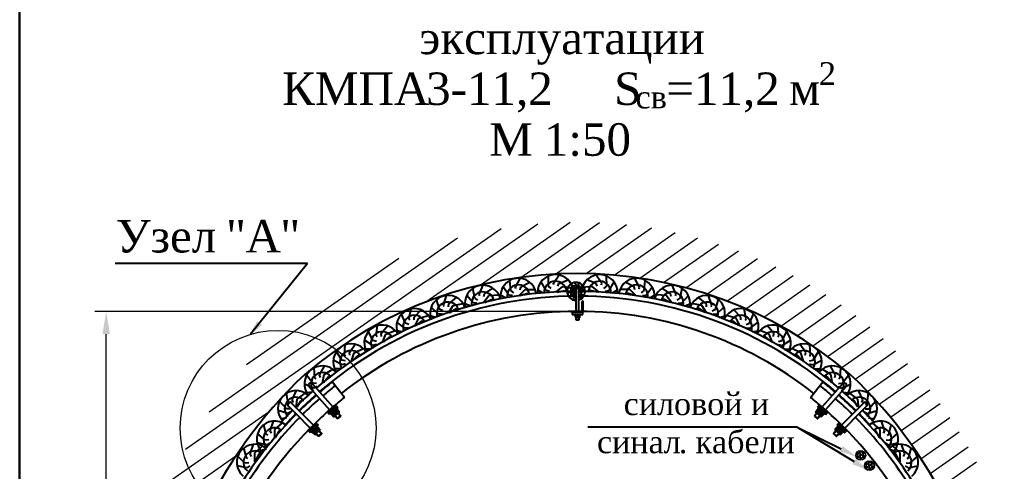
# Model space of a CAD drawing. Header units: millimetres. Extents: x -46762 to 217101, y -107409 to 31524.
# Drawn here: x 191901 to 197293, y -53381 to -50874 of the extents above; entities that cross this region are included whole.
import ezdxf

# ---------------------------------------------------------------- set-up
doc = ezdxf.new("R2010")
doc.units = ezdxf.units.MM
for name, color, linetype in [('АП-112_22', 5, 'Continuous'), ('Д_Распорка', 7, 'Continuous'), ('Контур_112', 252, 'Continuous'), ('М16_Гайка_Конт', 7, 'Continuous'), ('М16_Планка', 7, 'Continuous'), ('М24_Гайка', 7, 'Continuous'), ('М24_Планка', 7, 'Continuous'), ('СКО', 7, 'Continuous'), ('Ско_М16_СВП-22', 7, 'Continuous'), ('Ско_М24', 5, 'Continuous'), ('Уголок_63х63', 7, 'Continuous')]:
    doc.layers.add(name, color=color, linetype=linetype)
doc.styles.get("Standard").update_dxf_attribs({"font": 'TIMES.TTF'})

msp = doc.modelspace()

# ---------------------------------------------------------------- hatches: boundary and pattern name
at = {"layer": 'М16_Гайка_Конт'}
h = msp.add_hatch(color=253, dxfattribs=at)
h.paths.add_polyline_path([(195000.04, -52511.82, -0.2671715), (195006.73, -52511.82), (195006.74, -52511.83), (195006.74, -52524.16), (195006.73, -52524.17, -0.2671715), (195000.04, -52524.17)])
h.paths.add_polyline_path([(194986.64, -52511.82, -0.1333621), (195000.04, -52511.82), (195000.04, -52524.17, -0.1333621), (194986.64, -52524.17)])
h.paths.add_polyline_path([(194979.94, -52511.83), (194979.95, -52511.82, -0.2671715), (194986.64, -52511.82), (194986.64, -52524.17, -0.2671715), (194979.95, -52524.17), (194979.94, -52524.16)])
h.paths.add_polyline_path([(194983.29, -52509.9), (194993.34, -52509.9), (194993.34, -52510.93, 0.0663872), (194986.64, -52511.82, 0.2671715), (194979.95, -52511.82)])
h.paths.add_polyline_path([(194993.34, -52509.9), (195003.39, -52509.9), (195006.73, -52511.82, 0.2671715), (195000.04, -52511.82, 0.0663872), (194993.34, -52510.93)])
h.paths.add_polyline_path([(194993.34, -52525.06, 0.0663872), (195000.04, -52524.17, 0.2671715), (195006.73, -52524.17), (195003.39, -52526.09), (194993.34, -52526.09)])
h.paths.add_polyline_path([(194979.95, -52524.17, 0.2671715), (194986.64, -52524.17, 0.0663872), (194993.34, -52525.06), (194993.34, -52526.09), (194983.29, -52526.09)])
at = {"layer": 'М24_Гайка'}
for points in [[(193661.08, -53037.35), (193656.2, -53038.34), (193632.52, -53059.23), (193630.93, -53063.96), (193641.8, -53076.27), (193646.69, -53075.29), (193670.36, -53054.39), (193671.95, -53049.67)], [(196325.58, -53037.35), (196330.47, -53038.34), (196354.15, -53059.23), (196355.73, -53063.96), (196344.86, -53076.27), (196339.98, -53075.29), (196316.3, -53054.39), (196314.71, -53049.67)], [(193553.55, -53136.07), (193548.73, -53137.34), (193526.32, -53159.59), (193525.02, -53164.4), (193536.59, -53176.06), (193541.41, -53174.78), (193563.82, -53152.53), (193565.12, -53147.72)], [(196433.12, -53136.07), (196437.94, -53137.34), (196460.34, -53159.59), (196461.65, -53164.4), (196450.07, -53176.06), (196445.25, -53174.78), (196422.85, -53152.53), (196421.54, -53147.72)]]:
    msp.add_hatch(color=253, dxfattribs=at).paths.add_polyline_path(points)
at = {"layer": 'М24_Планка'}
for points in [[(193652.33, -53012.78), (193607.64, -53052.22), (193619.29, -53065.41), (193663.98, -53025.98)], [(196334.34, -53012.78), (196379.02, -53052.22), (196367.38, -53065.41), (196322.69, -53025.98)], [(193543.36, -53112.05), (193501.08, -53154.05), (193513.48, -53166.54), (193555.77, -53124.54)], [(196443.3, -53112.05), (196485.59, -53154.05), (196473.19, -53166.54), (196430.9, -53124.54)]]:
    msp.add_hatch(color=7, dxfattribs=at).paths.add_polyline_path(points)

# ---------------------------------------------------------------- linework, layer by layer
at = {"color": 7, "lineweight": 30}
msp.add_line((191900.51, -43586.57), (191900.51, -61406.57), dxfattribs=at)
at = {"color": 7, "lineweight": 0}
for p, q in [((192819.84, -53257.94), (194569.9, -52032.54)), ((194153.28, -52440.54), (194772.85, -52006.71)), ((194453.1, -52346.88), (194952.07, -51997.5)), ((194679.86, -52304.38), (195114.5, -52000.04)), ((194871.76, -52286.29), (195264.1, -52011.57)), ((195041.66, -52283.6), (195403.39, -52030.32)), ((192951.6, -53049.4), (194328.5, -52085.29)), ((195195.8, -52291.95), (195534.06, -52055.1)), ((195337.78, -52308.81), (195657.34, -52085.06)), ((195469.91, -52332.57), (195774.15, -52119.54)), ((193158.77, -52788.06), (194002.16, -52197.52)), ((195593.75, -52362.14), (195885.19, -52158.07)), ((195710.45, -52396.71), (195991.01, -52200.25)), ((195820.84, -52435.69), (196092.05, -52245.78)), ((195925.57, -52478.63), (196188.67, -52294.41)), ((196025.16, -52525.18), (196281.16, -52345.93)), ((196120.01, -52575.04), (196369.76, -52400.16)), ((196210.46, -52627.99), (196454.68, -52456.98)), ((194962.09, -52493.9), (192318.72, -52493.9)), ((196296.75, -52683.84), (196536.08, -52516.26)), ((196379.12, -52742.45), (196614.11, -52577.91)), ((192381.22, -55498.1), (192381.22, -52618.9)), ((196457.75, -52803.67), (196687.44, -52642.84)), ((196531.55, -52868.27), (196756.06, -52711.07)), ((196600.11, -52936.55), (196821.83, -52781.29)), ((196665.55, -53007.01), (196884.81, -52853.47)), ((196727.91, -53079.62), (196945.02, -52927.59)), ((196787.24, -53154.35), (197002.48, -53003.64)), ((192724.53, -53440.96), (193284.78, -53048.67)), ((196843.55, -53231.2), (197057.21, -53081.6)), ((196896.85, -53310.16), (197109.2, -53161.47)), ((196535.27, -53287.97), (196568.95, -53264.38)), ((196588.49, -53301.5), (196538.41, -53278.15)), ((196538.65, -53304.98), (196583.78, -53273.38)), ((196547.88, -53314.7), (196544.05, -53270.94)), ((196589.55, -53284.48), (196550.77, -53266.4)), ((196564.19, -53318.99), (196559.37, -53263.88)), ((196579.62, -53313.28), (196575.56, -53266.83)), ((196947.14, -53391.23), (197158.44, -53243.27)), ((192652.26, -53607.84), (193100.35, -53294.09)), ((196578.28, -53314.25), (196535.2, -53294.17)), ((196550.4, -53316.13), (196590.24, -53288.24)), ((196583.6, -53345.2), (196617.29, -53321.61)), ((196586.98, -53362.21), (196632.12, -53330.61)), ((196596.21, -53371.93), (196592.38, -53328.17)), ((196637.88, -53341.7), (196599.11, -53323.63)), ((196612.52, -53376.22), (196607.7, -53321.11)), ((196627.96, -53370.51), (196623.9, -53324.06)), ((196994.39, -53474.42), (197204.92, -53327.01)), ((196626.62, -53371.48), (196583.54, -53351.4)), ((196636.82, -53358.73), (196586.75, -53335.38)), ((196598.74, -53373.36), (196638.57, -53345.47))]:
    msp.add_line(p, q, dxfattribs=at)
at = {"color": 7}
for p, q in [((193496.79, -52227.39), (192431.59, -52226.99)), ((193496.79, -52227.39), (193180.96, -52620.25)), ((196211.21, -53135.17), (195049.78, -53134.75)), ((196211.21, -53135.17), (196454.64, -53254.71)), ((196211.21, -53135.17), (196525.96, -53326.09))]:
    msp.add_line(p, q, dxfattribs=at)
msp.add_lwpolyline([(194993.34, -52493.9), (194993.34, -52494.82)])
at = {"color": 7, "lineweight": 0}
for centre, radius in [((193334.07, -53140.68), 542.49), ((196562.74, -53291.35), 27.68), ((196611.07, -53348.58), 27.68)]:
    msp.add_circle(centre, radius, dxfattribs=at)
msp.add_solid([(192360.39, -52618.9), (192402.05, -52618.9), (192381.22, -52493.9)], dxfattribs=at)
at = {"color": 7}
for points in [[(193244.62, -52567.65), (193218.64, -52546.77), (193168.98, -52635.15)], [(196462.3, -53239.9), (196446.99, -53269.51), (196543.47, -53300.65)], [(196534.61, -53311.84), (196517.32, -53340.35), (196611.47, -53377.96)]]:
    msp.add_solid(points, dxfattribs=at)
at = {"layer": 'АП-112_22', "color": 7}
for p, q in [((193701.39, -52970.55), (193633.05, -52884.47)), ((196285.27, -52970.55), (196353.62, -52884.47)), ((193375.13, -53125), (193353.45, -53105.2)), ((196611.53, -53125), (196633.21, -53105.2))]:
    msp.add_line(p, q, dxfattribs=at)
for centre, radius, start, end in [((194993.33, -54602.91), 2220.89, 90.20626, 130.6507), ((194993.33, -54602.91), 2194.37, 90.20875, 130.6475), ((194993.33, -54602.91), 2220.89, 49.3493, 89.79348), ((194993.33, -54602.91), 2194.37, 49.3525, 89.79099), ((194993.33, -54602.91), 2110, 90.2171, 128.36132), ((194993.33, -54602.91), 2110, 51.63868, 89.78263), ((195013.33, -54623.1), 2219.91, 128.44574, 130.69933), ((194973.33, -54623.1), 2219.91, 49.30067, 51.55426), ((194993.33, -54602.91), 2220.89, 131.26987, 134.70416), ((194993.33, -54602.91), 2194.37, 131.27415, 134.70234), ((195013.33, -54623.1), 2219.91, 131.31877, 134.70244), ((195013.33, -54623.1), 2193.47, 128.44574, 130.69672), ((194973.33, -54623.1), 2193.47, 49.30328, 51.55426), ((194973.33, -54623.1), 2219.91, 45.29756, 48.68123), ((194993.33, -54602.91), 2194.37, 45.29766, 48.72585), ((194993.33, -54602.91), 2220.89, 45.29584, 48.73013), ((195013.33, -54623.1), 2193.47, 131.32363, 134.7006), ((195013.33, -54623.1), 2110, 128.44574, 130.68806), ((194973.33, -54623.1), 2110, 49.31194, 51.55426), ((194973.33, -54623.1), 2193.47, 45.2994, 48.67637), ((195013.33, -54623.1), 2219.91, 135.32188, 147.68862), ((194993.33, -54602.91), 2220.89, 135.32333, 137.59433), ((194993.33, -54602.91), 2194.37, 135.32899, 137.59433), ((195013.33, -54623.1), 2110, 131.33977, 134.69449), ((194973.33, -54623.1), 2110, 45.30551, 48.66023), ((194973.33, -54623.1), 2219.91, 32.31138, 44.67812), ((194993.33, -54602.91), 2194.37, 42.40567, 44.67101), ((194993.33, -54602.91), 2220.89, 42.40567, 44.67667), ((195013.33, -54623.1), 2193.47, 135.32751, 147.68512), ((194973.33, -54623.1), 2193.47, 32.31488, 44.67249), ((195013.33, -54623.1), 2110, 135.3462, 180), ((194973.33, -54623.1), 2110, 17.54543, 44.6538)]:
    msp.add_arc(centre, radius, start, end, dxfattribs=at)
at = {"layer": 'Д_Распорка', "color": 7}
for p, q in [((194649.04, -52358.76), (194676.09, -52309.99)), ((194831.81, -52352.67), (194832.03, -52296.91)), ((194859.28, -52336.92), (194891.04, -52291.08)), ((195127.39, -52336.92), (195095.63, -52291.08)), ((195154.86, -52352.67), (195154.65, -52296.91)), ((195337.64, -52358.76), (195310.59, -52309.99)), ((194447.49, -52399.08), (194469.61, -52347.89)), ((194477.51, -52395.15), (194523.92, -52364.23)), ((194612.81, -52402.86), (194580.35, -52357.52)), ((194623.27, -52377.17), (194617.94, -52321.66)), ((194651.92, -52367.46), (194649.04, -52358.76)), ((194675.24, -52373.34), (194679.31, -52357.79)), ((194679.31, -52357.79), (194728.53, -52331.57)), ((194818.85, -52377.2), (194791.06, -52328.86)), ((194846.83, -52366.63), (194831.81, -52352.67)), ((194861.28, -52345.86), (194859.28, -52336.92)), ((194873.58, -52386.76), (194911.5, -52354.32)), ((194883.91, -52354.04), (194889.5, -52338.97)), ((194889.5, -52338.97), (194941.08, -52317.77)), ((194911.5, -52354.32), (194966.88, -52360.88)), ((194966.3, -52363.32), (194938.45, -52364.68)), ((194978.26, -52356.29), (194953.48, -52343.49)), ((194985.34, -52382.03), (194966.3, -52363.32)), ((194990.49, -52355.83), (194974.03, -52333.33)), ((194985.34, -52382.03), (194978.26, -52356.29)), ((194989.13, -52362.78), (194990.49, -52355.83)), ((195001.76, -52360.98), (194997.24, -52333.47)), ((194999.25, -52364.2), (195001.76, -52360.98)), ((195009.93, -52371.63), (195019.35, -52345.39)), ((195075.17, -52354.32), (195019.8, -52360.88)), ((195097.18, -52338.97), (195045.6, -52317.77)), ((195113.1, -52386.76), (195075.17, -52354.32)), ((195102.77, -52354.04), (195097.18, -52338.97)), ((195125.39, -52345.86), (195127.39, -52336.92)), ((195139.85, -52366.63), (195154.86, -52352.67)), ((195167.83, -52377.2), (195195.62, -52328.86)), ((195307.37, -52357.79), (195258.15, -52331.57)), ((195311.43, -52373.34), (195307.37, -52357.79)), ((195334.76, -52367.46), (195337.64, -52358.76)), ((195363.4, -52377.17), (195368.74, -52321.66)), ((195373.86, -52402.86), (195406.33, -52357.52)), ((195509.16, -52395.15), (195462.76, -52364.23)), ((195539.19, -52399.08), (195517.06, -52347.89)), ((194249.75, -52457.92), (194267.05, -52404.9)), ((194279.29, -52451.23), (194322.64, -52416.15)), ((194415.76, -52446.53), (194379.01, -52404.6)), ((194423.65, -52419.94), (194412.89, -52365.22)), ((194451.21, -52407.46), (194447.49, -52399.08)), ((194471.3, -52445.14), (194502.11, -52405.88)), ((194475, -52411.03), (194477.51, -52395.15)), ((194502.11, -52405.88), (194557.7, -52401.42)), ((194594.23, -52417.71), (194565.97, -52403.66)), ((194632.66, -52405.33), (194612.81, -52402.86)), ((194639.6, -52389.56), (194623.27, -52377.17)), ((194668.22, -52406.93), (194702.73, -52370.88)), ((194676.31, -52405.76), (194716.17, -52391.71)), ((194702.73, -52370.88), (194758.49, -52371.91)), ((194716.17, -52391.71), (194728.39, -52398.17)), ((194798.89, -52390.13), (194772.16, -52373.34)), ((194838.36, -52381.63), (194818.85, -52377.2)), ((194881.74, -52386.39), (194922.8, -52376.38)), ((194922.8, -52376.38), (194934.32, -52384.02)), ((194959.04, -52377.39), (194936.86, -52394.29)), ((194960.75, -52392.44), (194951.32, -52418.68)), ((194985.34, -52382.03), (194959.04, -52377.39)), ((194985.34, -52382.03), (194960.75, -52392.44)), ((194985.34, -52382.03), (194968.91, -52403.08)), ((194968.91, -52403.08), (194973.44, -52430.6)), ((194985.34, -52382.03), (194979.52, -52408.09)), ((194979.52, -52408.09), (194985.34, -52416.49)), ((194992.42, -52407.78), (194993.9, -52408.54)), ((195001.34, -52375.26), (195009.93, -52371.63)), ((195001.34, -52384.86), (195011.63, -52386.67)), ((195001.34, -52397.76), (195004.38, -52400.75)), ((195001.34, -52412.38), (195017.19, -52420.57)), ((195004.38, -52400.75), (195032.23, -52399.39)), ((195011.63, -52386.67), (195033.81, -52369.78)), ((195063.87, -52376.38), (195052.36, -52384.02)), ((195104.93, -52386.39), (195063.87, -52376.38)), ((195148.32, -52381.63), (195167.83, -52377.2)), ((195187.79, -52390.13), (195214.51, -52373.34)), ((195283.95, -52370.88), (195228.19, -52371.91)), ((195270.51, -52391.71), (195258.29, -52398.17)), ((195310.37, -52405.76), (195270.51, -52391.71)), ((195318.46, -52406.93), (195283.95, -52370.88)), ((195347.08, -52389.56), (195363.4, -52377.17)), ((195354.02, -52405.33), (195373.86, -52402.86)), ((195392.44, -52417.71), (195420.7, -52403.66)), ((195484.57, -52405.88), (195428.98, -52401.42)), ((195515.37, -52445.14), (195484.57, -52405.88)), ((195511.68, -52411.03), (195509.16, -52395.15)), ((195535.47, -52407.46), (195539.19, -52399.08)), ((195563.03, -52419.94), (195573.78, -52365.22)), ((195570.91, -52446.53), (195607.67, -52404.6)), ((195707.39, -52451.23), (195664.04, -52416.15)), ((195736.92, -52457.92), (195719.62, -52404.9)), ((194222.55, -52508.1), (194182.08, -52469.73)), ((194227.95, -52480.88), (194212.18, -52427.39)), ((194254.23, -52465.92), (194249.75, -52457.92)), ((194277.72, -52501.58), (194304.77, -52459.63)), ((194278.25, -52467.27), (194279.29, -52451.23)), ((194304.77, -52459.63), (194359.71, -52450.07)), ((194398.73, -52463.13), (194369.23, -52451.92)), ((194435.76, -52447.04), (194415.76, -52446.53)), ((194441.11, -52430.67), (194423.65, -52419.94)), ((194479.23, -52443.18), (194517.53, -52425.28)), ((194517.53, -52425.28), (194530.32, -52430.52)), ((195469.15, -52425.28), (195456.36, -52430.52)), ((195507.44, -52443.18), (195469.15, -52425.28)), ((195545.56, -52430.67), (195563.03, -52419.94)), ((195550.92, -52447.04), (195570.91, -52446.53)), ((195587.94, -52463.13), (195617.45, -52451.92)), ((195681.91, -52459.63), (195626.97, -52450.06)), ((195708.95, -52501.58), (195681.91, -52459.63)), ((195708.43, -52467.27), (195707.39, -52451.23)), ((195732.45, -52465.92), (195736.92, -52457.92)), ((195758.73, -52480.88), (195774.5, -52427.39)), ((195764.13, -52508.1), (195804.6, -52469.73)), ((194039.48, -52559.31), (194018.26, -52507.74)), ((194058.79, -52534.21), (194070.51, -52479.69)), ((194087.47, -52524.49), (194126.96, -52485.11)), ((194088.1, -52540.55), (194087.47, -52524.49)), ((194113.69, -52530.22), (194167.34, -52515.01)), ((194207.13, -52526.2), (194176.71, -52517.76)), ((194242.51, -52506.76), (194222.55, -52508.1)), ((194246.32, -52489.95), (194227.95, -52480.88)), ((194285.44, -52498.89), (194321.91, -52477.53)), ((194321.91, -52477.53), (194335.13, -52481.56)), ((195664.76, -52477.53), (195651.54, -52481.56)), ((195701.24, -52498.89), (195664.76, -52477.53)), ((195740.35, -52489.95), (195758.73, -52480.88)), ((195744.17, -52506.76), (195764.13, -52508.1)), ((195779.55, -52526.2), (195809.96, -52517.76)), ((195872.99, -52530.22), (195819.34, -52515.01)), ((195899.2, -52524.49), (195859.72, -52485.11)), ((195898.58, -52540.55), (195899.2, -52524.49)), ((195927.89, -52534.21), (195916.17, -52479.68)), ((195947.2, -52559.31), (195968.42, -52507.74)), ((193876.87, -52627.73), (193883.86, -52572.4)), ((193904.61, -52615.59), (193940.57, -52572.97)), ((194036.93, -52586.93), (193992.7, -52552.97)), ((194058.7, -52566.43), (194039.48, -52559.31)), ((194064.07, -52541.7), (194058.79, -52534.21)), ((194091.13, -52574.74), (194113.69, -52530.22)), ((194098.53, -52571.26), (194132.59, -52546.24)), ((194132.59, -52546.24), (194146.16, -52548.88)), ((195854.08, -52546.24), (195840.51, -52548.88)), ((195888.15, -52571.26), (195854.08, -52546.24)), ((195895.54, -52574.74), (195872.99, -52530.22)), ((195922.6, -52541.7), (195927.89, -52534.21)), ((195927.98, -52566.42), (195947.2, -52559.31)), ((195949.74, -52586.93), (195993.98, -52552.97)), ((196082.07, -52615.59), (196046.11, -52572.97)), ((196109.81, -52627.73), (196102.82, -52572.4)), ((193859.78, -52654.4), (193834.21, -52604.84)), ((193882.77, -52634.74), (193876.87, -52627.73)), ((193906.61, -52631.54), (193904.61, -52615.59)), ((193912.57, -52665.34), (193931.22, -52619.04)), ((193919.64, -52661.24), (193951.43, -52633.39)), ((193931.22, -52619.04), (193983.37, -52599.28)), ((193951.43, -52633.39), (193965.18, -52634.85)), ((194023.47, -52606.53), (193992.34, -52601.3)), ((194056.64, -52583.53), (194036.93, -52586.93)), ((195930.03, -52583.53), (195949.74, -52586.93)), ((195963.21, -52606.53), (195994.33, -52601.3)), ((196055.46, -52619.04), (196003.31, -52599.28)), ((196035.25, -52633.39), (196021.5, -52634.85)), ((196067.04, -52661.24), (196035.25, -52633.39)), ((196074.11, -52665.34), (196055.46, -52619.04)), ((196080.06, -52631.54), (196082.07, -52615.59)), ((196103.91, -52634.74), (196109.81, -52627.73)), ((196126.9, -52654.4), (196152.47, -52604.84)), ((193702.1, -52734.83), (193705.02, -52679.14)), ((193728.88, -52720.69), (193761.62, -52675.55)), ((193859.61, -52682.14), (193812.63, -52652.1)), ((193878.96, -52677.06), (193859.61, -52682.14)), ((193879.54, -52659.84), (193859.78, -52654.4)), ((196107.14, -52659.84), (196126.9, -52654.4)), ((196107.72, -52677.06), (196127.06, -52682.14)), ((196127.06, -52682.14), (196174.05, -52652.1)), ((196257.8, -52720.69), (196225.06, -52675.55)), ((196284.58, -52734.83), (196281.66, -52679.14)), ((193687.01, -52762.68), (193657.88, -52715.12)), ((193708.5, -52741.39), (193702.1, -52734.83)), ((193732.04, -52736.45), (193728.88, -52720.69)), ((193740.46, -52769.72), (193755.67, -52722.19)), ((193747.21, -52765.12), (193776.88, -52735.01)), ((193755.67, -52722.19), (193806.23, -52698.66)), ((193776.88, -52735.01), (193790.69, -52735.46)), ((193847.88, -52702.82), (193816.42, -52700.28)), ((196138.8, -52702.82), (196170.25, -52700.28)), ((196231.01, -52722.18), (196180.45, -52698.66)), ((196209.8, -52735.01), (196195.98, -52735.46)), ((196239.47, -52765.12), (196209.8, -52735.01)), ((196246.22, -52769.72), (196231.01, -52722.18)), ((196254.63, -52736.45), (196257.8, -52720.69)), ((196278.18, -52741.39), (196284.58, -52734.83)), ((196299.66, -52762.68), (196328.8, -52715.12)), ((193688.88, -52790.36), (193639.82, -52763.84)), ((193707.12, -52766.66), (193687.01, -52762.68)), ((193707.8, -52783.87), (193688.88, -52790.36)), ((196278.88, -52783.87), (196297.8, -52790.36)), ((196279.56, -52766.66), (196299.66, -52762.68)), ((196297.8, -52790.36), (196346.86, -52763.84)), ((193526.23, -52891), (193491.87, -52847.08)), ((193538.04, -52861.62), (193534.6, -52805.96)), ((193563.04, -52844.52), (193590.42, -52795.94)), ((193567.98, -52859.82), (193563.04, -52844.52)), ((193580.13, -52891.91), (193589.82, -52842.95)), ((193589.82, -52842.95), (193637.38, -52813.82)), ((193678.69, -52811.85), (193647.13, -52811.61)), ((196307.99, -52811.84), (196339.55, -52811.61)), ((196396.85, -52842.95), (196349.3, -52813.82)), ((196423.64, -52844.52), (196396.25, -52795.94)), ((196406.55, -52891.91), (196396.85, -52842.95)), ((196418.7, -52859.82), (196423.64, -52844.52)), ((196448.63, -52861.62), (196452.07, -52805.96)), ((196460.45, -52891), (196494.81, -52847.08)), ((193531.23, -52918.29), (193479.48, -52897.53)), ((193546.66, -52892.66), (193526.23, -52891)), ((193545.15, -52867.41), (193538.04, -52861.62)), ((193586.31, -52886.57), (193612.36, -52853.28)), ((193612.36, -52853.28), (193626.13, -52852.16)), ((196374.32, -52853.28), (196360.54, -52852.16)), ((196400.36, -52886.57), (196374.32, -52853.28)), ((196440.02, -52892.66), (196460.45, -52891)), ((196441.52, -52867.41), (196448.63, -52861.62)), ((196455.44, -52918.29), (196507.2, -52897.53)), ((193388.93, -53002.38), (193380.82, -52947.21)), ((193412.4, -52983.24), (193435.59, -52932.52)), ((193438.96, -52979.42), (193483.89, -52946.38)), ((193523.56, -52940.8), (193492.18, -52944.16)), ((193549.29, -52909.69), (193531.23, -52918.29)), ((196437.38, -52909.69), (196455.44, -52918.29)), ((196463.12, -52940.8), (196494.5, -52944.16)), ((196547.72, -52979.42), (196502.79, -52946.38)), ((196574.28, -52983.23), (196551.09, -52932.52)), ((196597.74, -53002.38), (196605.86, -52947.21)), ((193379.64, -53032.65), (193341.7, -52991.78)), ((193396.51, -53007.55), (193388.93, -53002.38)), ((193418.61, -52998.06), (193412.4, -52983.24)), ((193433.42, -53029.02), (193438.96, -52979.42)), ((193439.13, -53023.17), (193462.28, -52987.8)), ((193462.28, -52987.8), (193475.91, -52985.53)), ((196524.4, -52987.8), (196510.76, -52985.53)), ((196547.54, -53023.17), (196524.4, -52987.8)), ((196553.25, -53029.02), (196547.72, -52979.42)), ((196568.07, -52998.06), (196574.28, -52983.23)), ((196590.17, -53007.55), (196597.74, -53002.38)), ((196607.04, -53032.65), (196644.98, -52991.78)), ((193386.92, -53059.42), (193333.6, -53043.1)), ((193400.13, -53032.59), (193379.64, -53032.65)), ((193404.2, -53049.33), (193386.92, -53059.42)), ((196582.48, -53049.33), (196599.75, -53059.42)), ((196586.55, -53032.59), (196607.04, -53032.65)), ((196599.75, -53059.42), (196653.08, -53043.1)), ((193290.12, -53154.62), (193308.53, -53101.99)), ((193316.21, -53148.37), (193357.9, -53111.33)), ((193381.17, -53082.5), (193350.19, -53088.49)), ((196605.5, -53082.5), (196636.49, -53088.49)), ((196670.47, -53148.37), (196628.78, -53111.33)), ((196696.56, -53154.62), (196678.15, -53101.99)), ((193262.05, -53206.85), (193220.51, -53169.66)), ((193268.52, -53175.85), (193255.34, -53121.66)), ((193297.67, -53168.81), (193290.12, -53154.62)), ((193315.28, -53198.27), (193316.21, -53148.37)), ((193320.42, -53191.92), (193340.21, -53154.57)), ((193340.21, -53154.57), (193353.57, -53151.05)), ((196646.47, -53154.57), (196633.1, -53151.04)), ((196666.25, -53191.92), (196646.47, -53154.57)), ((196671.4, -53198.27), (196670.47, -53148.37)), ((196689.01, -53168.81), (196696.56, -53154.62)), ((196718.16, -53175.85), (196731.33, -53121.66)), ((196724.62, -53206.85), (196766.17, -53169.66)), ((193271.78, -53232.84), (193217.18, -53221.5)), ((193282.46, -53204.9), (193262.05, -53206.85)), ((193276.54, -53180.3), (193268.52, -53175.85)), ((193288.05, -53221.2), (193271.78, -53232.84)), ((196698.63, -53221.2), (196714.89, -53232.84)), ((196704.22, -53204.9), (196724.62, -53206.85)), ((196710.14, -53180.3), (196718.16, -53175.85)), ((196714.89, -53232.84), (196769.5, -53221.5)), ((193158.06, -53304.04), (193144.88, -53249.85)), ((193179.66, -53282.81), (193198.07, -53230.17)), ((193204.82, -53326.46), (193205.75, -53276.56)), ((193205.75, -53276.56), (193247.44, -53239.52)), ((193229.75, -53282.76), (193243.11, -53279.23)), ((193268.19, -53256.34), (193237.88, -53265.17)), ((196718.49, -53256.34), (196748.79, -53265.17)), ((196780.93, -53276.56), (196739.24, -53239.52)), ((196756.93, -53282.76), (196743.57, -53279.23)), ((196781.86, -53326.46), (196780.93, -53276.56)), ((196807.02, -53282.81), (196788.61, -53230.17)), ((196828.62, -53304.04), (196841.79, -53249.85)), ((193151.59, -53335.04), (193110.05, -53297.84)), ((193172, -53333.09), (193151.59, -53335.04)), ((193166.07, -53308.49), (193158.06, -53304.04)), ((193187.21, -53297), (193179.66, -53282.81)), ((193209.96, -53320.11), (193229.75, -53282.76)), ((196776.71, -53320.11), (196756.93, -53282.76)), ((196799.47, -53297), (196807.02, -53282.81)), ((196814.68, -53333.09), (196835.08, -53335.04)), ((196820.6, -53308.49), (196828.62, -53304.04)), ((196835.08, -53335.04), (196876.63, -53297.84)), ((193161.32, -53361.02), (193106.72, -53349.69)), ((193177.59, -53349.38), (193161.32, -53361.02)), ((196809.09, -53349.38), (196825.36, -53361.02)), ((196825.36, -53361.02), (196879.96, -53349.69))]:
    msp.add_line(p, q, dxfattribs=at)
for centre, radius, start, end in [((194665.8, -52409.46), 100, 9.51705, 187.05385), ((194870.93, -52389.03), 100, 3.81205, 181.34885), ((195115.75, -52389.03), 100, 358.65117, 176.18796), ((195320.87, -52409.46), 100, 352.94616, 170.48296), ((194469.15, -52447.89), 100, 15.15204, 192.68884), ((194665.8, -52409.46), 62.96, 10.24176, 186.32914), ((194870.93, -52389.03), 62.96, 4.53676, 180.62414), ((194985.34, -52382.03), 50, 90, 270), ((194985.34, -52382.03), 31.48, 90, 270), ((194985.34, -52382.03), 50, 288.66291, 90), ((194985.34, -52382.03), 31.48, 300.54646, 90), ((195115.75, -52389.03), 62.96, 359.37587, 175.46326), ((195320.87, -52409.46), 62.96, 353.67087, 169.75825), ((195517.53, -52447.89), 100, 347.31118, 164.84797), ((194275.83, -52504.52), 100, 20.45327, 197.99007), ((194469.15, -52447.89), 62.96, 15.87675, 191.96413), ((195517.53, -52447.89), 62.96, 348.03588, 164.12327), ((195710.85, -52504.52), 100, 342.00994, 159.54674), ((194275.83, -52504.52), 62.96, 21.17798, 197.26536), ((195710.85, -52504.52), 62.96, 342.73465, 158.82203), ((194089.56, -52577.85), 100, 26.39891, 203.93571), ((194089.56, -52577.85), 62.96, 27.12361, 203.211), ((195897.12, -52577.85), 100, 336.06431, 153.60111), ((195897.12, -52577.85), 62.96, 336.78902, 152.8764), ((193911.26, -52668.58), 100, 31.32325, 208.86005), ((196075.41, -52668.58), 100, 331.13996, 148.67676), ((193911.26, -52668.58), 62.96, 32.04796, 208.13534), ((196075.41, -52668.58), 62.96, 331.86467, 147.95205), ((193739.4, -52773.05), 100, 35.52447, 213.06127), ((196247.28, -52773.05), 100, 326.93875, 144.47555), ((193739.4, -52773.05), 62.96, 36.24917, 212.33656), ((196247.28, -52773.05), 62.96, 327.66346, 143.75084), ((193579.45, -52895.34), 100, 42.0643, 219.6011), ((196407.22, -52895.34), 100, 320.39892, 137.93572), ((193579.45, -52895.34), 62.96, 42.78901, 218.87639), ((196407.22, -52895.34), 62.96, 321.12362, 137.21101), ((193433.04, -53032.49), 100, 46.89848, 224.43528), ((196553.64, -53032.49), 100, 315.56473, 133.10153), ((193433.04, -53032.49), 62.96, 47.62319, 223.71057), ((196553.64, -53032.49), 62.96, 316.28944, 132.37682), ((193315.21, -53201.76), 100, 52.19295, 229.72975), ((196671.46, -53201.76), 100, 310.27026, 127.80706), ((193315.21, -53201.76), 62.96, 52.91766, 229.00505), ((196671.46, -53201.76), 62.96, 310.99497, 127.08235), ((193204.75, -53329.95), 100, 52.19295, 229.72975), ((193204.75, -53329.95), 62.96, 52.91766, 229.00505), ((196781.93, -53329.95), 100, 310.27026, 127.80706), ((196781.93, -53329.95), 62.96, 310.99497, 127.08235)]:
    msp.add_arc(centre, radius, start, end, dxfattribs=at)
at = {"layer": 'Контур_112', "color": 7}
for centre, radius, start, end in [((194993.35, -54603.1), 2320, 49.36208, 130.63792), ((195163.94, -54652.86), 2470.77, 132.88886, 179.3098), ((194822.76, -54652.86), 2470.77, 0.6902, 47.11114)]:
    msp.add_arc(centre, radius, start, end, dxfattribs=at)
at = {"layer": 'М16_Гайка_Конт'}
for p, q in [((194979.94, -52511.83), (194983.29, -52509.9)), ((194979.94, -52511.83), (194979.94, -52524.16)), ((194979.94, -52524.16), (194983.29, -52526.09)), ((194983.29, -52509.9), (195003.39, -52509.9)), ((194983.29, -52509.9), (195003.39, -52509.9)), ((194983.29, -52526.09), (195003.39, -52526.09)), ((194983.29, -52526.09), (195003.39, -52526.09)), ((194986.64, -52524.17), (194986.64, -52511.82)), ((194993.34, -52509.9), (194993.34, -52510.93)), ((194993.34, -52525.06), (194993.34, -52526.09)), ((195000.04, -52524.17), (195000.04, -52511.82)), ((195006.74, -52511.83), (195003.39, -52509.9)), ((195006.74, -52524.16), (195003.39, -52526.09)), ((195006.74, -52524.16), (195006.74, -52511.83))]:
    msp.add_line(p, q, dxfattribs=at)
for centre, radius, start, end in [((194983.29, -52517.64), 6.71, 60.08316, 120.0275), ((194983.29, -52518.35), 6.71, 240.08316, 299.91684), ((194993.34, -52536.5), 25.57, 74.80748, 105.19252), ((194993.34, -52499.49), 25.57, 254.80748, 285.19252), ((195003.38, -52517.64), 6.71, 59.9725, 119.91684), ((195003.38, -52518.35), 6.71, 240.08316, 299.91684)]:
    msp.add_arc(centre, radius, start, end, dxfattribs=at)
at = {"layer": 'М16_Планка', "color": 7}
for p, q in [((195023.31, -52499.9), (194963.31, -52499.9)), ((194963.31, -52499.9), (194963.31, -52509.9)), ((194963.31, -52509.9), (195023.31, -52509.9)), ((195023.31, -52509.9), (195023.31, -52499.9))]:
    msp.add_line(p, q, dxfattribs=at)
at = {"layer": 'М24_Гайка'}
for points in [[(193630.88, -53063.97), (193632.48, -53059.21)], [(193630.88, -53063.97), (193641.79, -53076.32)], [(193656.18, -53038.3), (193632.48, -53059.21)], [(193638.44, -53057.3), (193646.7, -53066.67)], [(193649.34, -53069.66), (193641.08, -53060.29)], [(193644.33, -53048.75), (193645.17, -53049.71)], [(193670.4, -53054.42), (193646.71, -53075.33)], [(193653.55, -53043.97), (193661.81, -53053.33)], [(193661.1, -53037.3), (193656.18, -53038.3)], [(193664.45, -53056.32), (193656.18, -53046.96)], [(193658.56, -53064.87), (193657.71, -53063.92)], [(193661.1, -53037.3), (193672, -53049.66)], [(193672, -53049.66), (193670.4, -53054.42)], [(196325.57, -53037.3), (196314.66, -53049.66)], [(196314.66, -53049.66), (196316.26, -53054.42)], [(196316.26, -53054.42), (196339.96, -53075.33)], [(196322.22, -53056.32), (196330.48, -53046.96)], [(196333.12, -53043.97), (196324.86, -53053.33)], [(196325.57, -53037.3), (196330.49, -53038.3)], [(196328.11, -53064.87), (196328.95, -53063.92)], [(196330.49, -53038.3), (196354.18, -53059.21)], [(196337.33, -53069.66), (196345.59, -53060.29)], [(196348.23, -53057.3), (196339.97, -53066.67)], [(196342.34, -53048.75), (196341.49, -53049.71)], [(196355.78, -53063.97), (196344.88, -53076.32)], [(196355.78, -53063.97), (196354.18, -53059.21)], [(193641.79, -53076.32), (193646.71, -53075.33)], [(196344.88, -53076.32), (196339.96, -53075.33)], [(193524.97, -53164.42), (193526.29, -53159.57)], [(193524.97, -53164.42), (193536.58, -53176.11)], [(193548.71, -53137.3), (193526.29, -53159.57)], [(193532.12, -53157.32), (193540.92, -53166.18)], [(193543.73, -53169.01), (193534.93, -53160.15)], [(193537.5, -53148.43), (193538.39, -53149.34)], [(193563.86, -53152.55), (193541.44, -53174.82)], [(193546.41, -53143.12), (193555.21, -53151.98)], [(193553.56, -53136.02), (193548.71, -53137.3)], [(193558.03, -53154.81), (193549.22, -53145.95)], [(193552.65, -53163.69), (193551.75, -53162.78)], [(193553.56, -53136.02), (193565.17, -53147.71)], [(193565.17, -53147.71), (193563.86, -53152.55)], [(196433.1, -53136.02), (196421.49, -53147.71)], [(196421.49, -53147.71), (196422.81, -53152.55)], [(196422.81, -53152.55), (196445.23, -53174.82)], [(196428.64, -53154.81), (196437.44, -53145.95)], [(196440.25, -53143.12), (196431.45, -53151.98)], [(196433.1, -53136.02), (196437.96, -53137.3)], [(196434.02, -53163.69), (196434.92, -53162.78)], [(196437.96, -53137.3), (196460.38, -53159.57)], [(196442.94, -53169.01), (196451.74, -53160.15)], [(196454.55, -53157.32), (196445.75, -53166.18)], [(196449.17, -53148.43), (196448.27, -53149.34)], [(196461.7, -53164.42), (196450.09, -53176.11)], [(196461.7, -53164.42), (196460.38, -53159.57)], [(193536.58, -53176.11), (193541.44, -53174.82)], [(196450.09, -53176.11), (196445.23, -53174.82)]]:
    msp.add_lwpolyline(points, dxfattribs=at)
at = {"layer": 'М24_Гайка', "color": 253}
for points in [[(193656.2, -53038.34), (193632.52, -53059.23), (193630.93, -53063.96), (193641.8, -53076.27), (193646.69, -53075.29), (193670.36, -53054.39), (193671.95, -53049.67), (193661.08, -53037.35)], [(196330.47, -53038.34), (196354.15, -53059.23), (196355.73, -53063.96), (196344.86, -53076.27), (196339.98, -53075.29), (196316.3, -53054.39), (196314.71, -53049.67), (196325.58, -53037.35)], [(193548.73, -53137.34), (193526.32, -53159.59), (193525.02, -53164.4), (193536.59, -53176.06), (193541.41, -53174.78), (193563.82, -53152.53), (193565.12, -53147.72), (193553.55, -53136.07)], [(196437.94, -53137.34), (196460.34, -53159.59), (196461.65, -53164.4), (196450.07, -53176.06), (196445.25, -53174.78), (196422.85, -53152.53), (196421.54, -53147.72), (196433.12, -53136.07)]]:
    msp.add_lwpolyline(points, close=True, dxfattribs=at)
at = {"layer": 'М24_Гайка'}
for centre, radius, start, end in [((193641.39, -53068.26), 11.34, 105.06703, 157.79238), ((193672.74, -53080.94), 41.66, 117.43312, 145.4263), ((193630.15, -53032.68), 41.66, 297.43312, 325.4263), ((193664.05, -53048.26), 11.34, 105.06703, 157.79238), ((193661.5, -53045.37), 11.34, 285.06703, 337.79238), ((196325.17, -53045.37), 11.34, 202.20762, 254.93297), ((196356.52, -53032.68), 41.66, 214.5737, 242.56688), ((196322.62, -53048.26), 11.34, 22.20762, 74.93297), ((196313.93, -53080.94), 41.66, 34.5737, 62.56688), ((196345.28, -53068.26), 11.34, 22.20762, 74.93297), ((193638.84, -53065.37), 11.34, 285.06703, 337.79238), ((196347.83, -53065.37), 11.34, 202.20762, 254.93297), ((193535.71, -53168.08), 11.34, 108.44194, 161.16729), ((193567.75, -53178.89), 41.66, 120.80803, 148.80121), ((193532.99, -53165.34), 11.34, 288.44194, 341.16729), ((193522.39, -53133.23), 41.66, 300.80803, 328.80121), ((193557.15, -53146.78), 11.34, 108.44194, 161.16729), ((193554.44, -53144.05), 11.34, 288.44194, 341.16729), ((196432.23, -53144.05), 11.34, 198.83271, 251.55806), ((196464.27, -53133.23), 41.66, 211.19879, 239.19197), ((196429.52, -53146.78), 11.34, 18.83271, 71.55806), ((196418.92, -53178.89), 41.66, 31.19879, 59.19197), ((196453.68, -53165.34), 11.34, 198.83271, 251.55806), ((196450.96, -53168.08), 11.34, 18.83271, 71.55806)]:
    msp.add_arc(centre, radius, start, end, dxfattribs=at)
at = {"layer": 'М24_Планка', "color": 7}
for p, q in [((193607.36, -53052.2), (193652.35, -53012.5)), ((193619.27, -53065.7), (193607.36, -53052.2)), ((193607.64, -53052.22), (193652.33, -53012.78)), ((193619.29, -53065.41), (193607.64, -53052.22)), ((193664.26, -53026), (193619.27, -53065.7)), ((193663.98, -53025.98), (193619.29, -53065.41)), ((193652.33, -53012.78), (193663.98, -53025.98)), ((193652.35, -53012.5), (193664.26, -53026)), ((196334.32, -53012.5), (196322.41, -53026)), ((196322.41, -53026), (196367.4, -53065.7)), ((196334.34, -53012.78), (196322.69, -53025.98)), ((196322.69, -53025.98), (196367.38, -53065.41)), ((196379.31, -53052.2), (196334.32, -53012.5)), ((196379.02, -53052.22), (196334.34, -53012.78)), ((196367.38, -53065.41), (196379.02, -53052.22)), ((196367.4, -53065.7), (196379.31, -53052.2)), ((193500.79, -53154.05), (193543.36, -53111.77)), ((193501.08, -53154.05), (193543.36, -53112.05)), ((193543.36, -53111.77), (193556.05, -53124.54)), ((193543.36, -53112.05), (193555.77, -53124.54)), ((196443.3, -53111.77), (196430.62, -53124.54)), ((196443.3, -53112.05), (196430.9, -53124.54)), ((196485.87, -53154.05), (196443.3, -53111.77)), ((196485.59, -53154.05), (196443.3, -53112.05)), ((193513.48, -53166.82), (193500.79, -53154.05)), ((193513.48, -53166.54), (193501.08, -53154.05)), ((193555.77, -53124.54), (193513.48, -53166.54)), ((193556.05, -53124.54), (193513.48, -53166.82)), ((196430.62, -53124.54), (196473.19, -53166.82)), ((196430.9, -53124.54), (196473.19, -53166.54)), ((196473.19, -53166.54), (196485.59, -53154.05)), ((196473.19, -53166.82), (196485.87, -53154.05))]:
    msp.add_line(p, q, dxfattribs=at)
at = {"layer": 'СКО', "color": 7}
msp.add_line((196332.26, -53014.89), (196377.51, -53054.3), dxfattribs=at)
at = {"layer": 'Ско_М16_СВП-22', "color": 7}
for p, q in [((194985.34, -52493.9), (194985.34, -52369.59)), ((195001.34, -52493.9), (195001.34, -52369.59)), ((194985.34, -52541.83), (194985.34, -52526.09)), ((195001.34, -52526.09), (195001.34, -52541.83)), ((195001.34, -52541.83), (194985.34, -52541.83)), ((194993.34, -52540.99), (194993.34, -52541.83))]:
    msp.add_line(p, q, dxfattribs=at)
msp.add_arc((194993.34, -52369.59), 8, 359.99998, 179.99998, dxfattribs=at)
at = {"layer": 'Ско_М24', "color": 7}
for p, q in [((193522.77, -52892.88), (193679.44, -53070.4)), ((196463.9, -52892.88), (196307.22, -53070.4)), ((193504.78, -52908.76), (193661.45, -53086.28)), ((196481.89, -52908.76), (196325.22, -53086.28)), ((193406.97, -52999.99), (193573.82, -53167.98)), ((196579.69, -52999.99), (196412.84, -53167.98)), ((193389.94, -53016.9), (193556.79, -53184.89)), ((193637.62, -53023.02), (193619.63, -53038.9)), ((193664.98, -53086.5), (193621.5, -53037.25)), ((193679.22, -53073.93), (193635.75, -53024.67)), ((196307.44, -53073.93), (196350.92, -53024.67)), ((196321.69, -53086.5), (196365.16, -53037.25)), ((196349.04, -53023.02), (196367.04, -53038.9)), ((196596.72, -53016.9), (196429.87, -53184.89)), ((193679.44, -53070.4), (193661.45, -53086.28)), ((193664.98, -53086.5), (193661.45, -53086.28)), ((193679.22, -53073.93), (193664.98, -53086.5)), ((193670.44, -53078.34), (193672.1, -53080.22)), ((193679.44, -53070.4), (193679.22, -53073.93)), ((196307.22, -53070.4), (196307.44, -53073.93)), ((196307.22, -53070.4), (196325.22, -53086.28)), ((196307.44, -53073.93), (196321.69, -53086.5)), ((196316.22, -53078.34), (196314.57, -53080.22)), ((196321.69, -53086.5), (196325.22, -53086.28)), ((193529.29, -53123.14), (193512.26, -53140.05)), ((193560.33, -53184.91), (193514.03, -53138.29)), ((193573.81, -53171.52), (193527.51, -53124.9)), ((193573.82, -53167.98), (193556.79, -53184.89)), ((193573.81, -53171.52), (193560.33, -53184.91)), ((193573.82, -53167.98), (193573.81, -53171.52)), ((196412.84, -53167.98), (196412.86, -53171.52)), ((196412.84, -53167.98), (196429.87, -53184.89)), ((196412.86, -53171.52), (196459.15, -53124.9)), ((196412.86, -53171.52), (196426.34, -53184.91)), ((196426.34, -53184.91), (196472.63, -53138.29)), ((196457.38, -53123.14), (196474.41, -53140.05)), ((193560.33, -53184.91), (193556.79, -53184.89)), ((193565.31, -53176.44), (193567.07, -53178.21)), ((196421.36, -53176.44), (196419.6, -53178.21)), ((196426.34, -53184.91), (196429.87, -53184.89))]:
    msp.add_line(p, q, dxfattribs=at)
for centre, start, end in [((193514.61, -52901.77), 41.42971, 221.42971), ((196472.05, -52901.77), 318.57029, 138.57029), ((193399.35, -53009.35), 44.80462, 224.80462), ((196587.31, -53009.35), 315.19538, 135.19538)]:
    msp.add_arc(centre, 12, start, end, dxfattribs=at)
at = {"layer": 'Уголок_63х63'}
for p, q in [((195024.87, -52437.79), (195018.87, -52442.32)), ((195018.87, -52486.9), (195018.87, -52439.6)), ((195024.87, -52441.76), (195018.87, -52446.3)), ((195024.87, -52445.74), (195018.87, -52450.28)), ((195024.87, -52449.72), (195018.87, -52454.26)), ((195024.87, -52453.7), (195018.87, -52458.24)), ((195024.87, -52457.68), (195018.87, -52462.21)), ((195024.87, -52461.66), (195018.87, -52466.19)), ((195024.87, -52465.64), (195018.87, -52470.17)), ((195024.87, -52469.62), (195018.87, -52474.15)), ((195020.47, -52437.13), (195019.5, -52437.86)), ((195024.87, -52436.9), (195021.57, -52436.9)), ((195024.87, -52499.9), (195024.87, -52436.9)), ((194966.4, -52493.9), (194961.87, -52497.32)), ((194961.87, -52499.9), (194961.87, -52496.6)), ((195024.87, -52499.9), (194961.87, -52499.9)), ((194971.67, -52493.9), (194963.73, -52499.9)), ((195011.87, -52493.9), (194964.57, -52493.9)), ((194976.94, -52493.9), (194968.99, -52499.9)), ((194982.2, -52493.9), (194974.26, -52499.9)), ((194987.47, -52493.9), (194979.53, -52499.9)), ((194992.74, -52493.9), (194984.79, -52499.9)), ((194998, -52493.9), (194990.06, -52499.9)), ((195003.27, -52493.9), (194995.33, -52499.9)), ((195008.54, -52493.9), (195000.6, -52499.9)), ((195014.46, -52493.4), (195005.86, -52499.9)), ((195024.87, -52489.52), (195011.13, -52499.9)), ((195024.87, -52493.5), (195016.4, -52499.9)), ((195024.87, -52485.54), (195017.42, -52491.17)), ((195024.87, -52473.6), (195018.87, -52478.13)), ((195024.87, -52477.58), (195018.87, -52482.11)), ((195024.87, -52481.56), (195018.87, -52486.09)), ((195024.87, -52497.47), (195021.66, -52499.9))]:
    msp.add_line(p, q, dxfattribs=at)
for centre, radius, start, end in [((195021.57, -52439.6), 2.7, 89.99957, 179.99957), ((194964.57, -52496.6), 2.7, 89.99957, 179.99957), ((195011.87, -52486.9), 7, 269.99957, 359.99957)]:
    msp.add_arc(centre, radius, start, end, dxfattribs=at)

# ---------------------------------------------------------------- texts
at = {"color": 7, "lineweight": 0}
for s, height, p in [('эксплуатации', 180, (194116.19, -51066.63)), ('2', 126, (196330.74, -51237.3)), ('КМПА', 180, (193356.79, -51348.3)), ('3-11,2     S', 180, (194154.26, -51348.3)), ('=11,2 ', 180.004, (195485.07, -51348.3)), ('м', 180, (196166.54, -51348.3)), ('св', 126, (195314.47, -51367.51)), ('1:50', 180.007, (194806.47, -51629.98)), ('М ', 180.007, (194503.69, -51629.98)), ('Узел ', 180, (192434.96, -52166.54)), ('"', 180, (193045.16, -52166.54)), ('А', 180, (193153.66, -52166.54)), ('"', 180, (193345.6, -52166.54)), ('силовой и', 125, (195249.28, -53067.98)), ('кабели', 125, (195647.13, -53279.46)), ('синал', 125, (195101.35, -53279.46)), ('. ', 125, (195554.84, -53279.46))]:
    msp.add_text(s, height=height, dxfattribs=at).set_placement(p)

doc.saveas('drawing.dxf')
